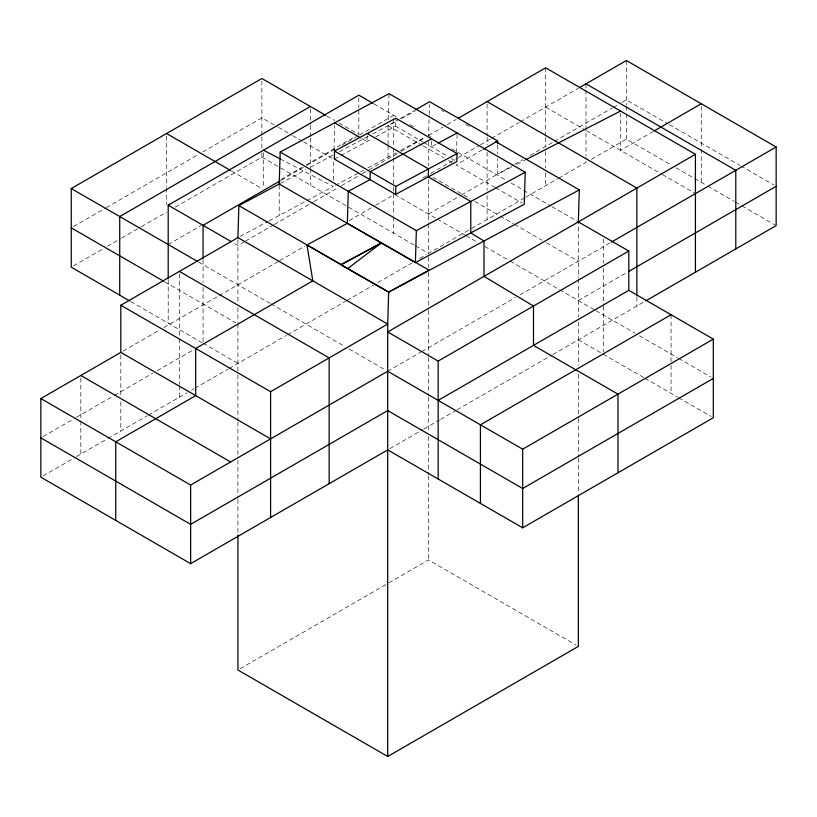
<?xml version="1.0" encoding="UTF-8"?>
<svg xmlns="http://www.w3.org/2000/svg" width="817" height="817" viewBox="0 0 817 817"><rect width="100%" height="100%" fill="white"/><g stroke="black" fill="none" stroke-linecap="round" stroke-linejoin="round"><path stroke-width="0.61" stroke-dasharray="4.08 3.06" d="M333.377 180.149L333.796 161.051M334.041 149.582L334.562 125.389M367.15 135.806L366.976 141.525L361.584 138.41M388.269 119.496L389.055 93.659M375.769 136.807L395.551 126.206L395.796 118.21M430.763 136.684L428.557 135.418L429.16 115.728M429.191 114.503L429.487 104.658M431.458 141.116L431.284 146.825L436.901 143.812M456.54 152.656L457.101 134.202M73.438 226.595L105.209 208.253M106.312 207.62L198.337 154.495M202.718 151.962L261.879 117.801L277.31 126.706M73.438 265.903L103.024 248.828M107.405 246.295L120.548 238.707M121.641 238.074L140.269 227.32M141.372 226.687L166.566 212.144M175.328 207.079L261.879 157.109L279.506 167.291M168.2 244.528L201.074 225.553M281.048 179.383L301.861 167.362M306.252 164.83L354.455 137.001M281.303 180.179L305.538 166.188M306.641 165.545L337.503 147.734M341.904 145.191L358.438 135.642M359.541 135.009L393.692 115.289L393.692 117.822M388.075 144.527L388.075 125.644L399.002 119.343M400.095 118.71L414.29 110.52M244.538 241.658L237.921 245.478L233.57 242.966M245.641 241.025L273.184 225.114M274.287 224.481L312.85 202.218M313.953 201.574L337.094 188.216M341.506 185.673L361.339 174.225M362.442 173.582L367.946 170.406M369.049 169.773L399.911 151.952M401.004 151.319L425.248 137.327M428.557 135.418L442.916 127.125M447.338 124.572L456.172 119.476M123.02 351.126L159.478 330.068M163.9 327.525L218.037 296.265M219.14 295.631L278.699 261.246M279.792 260.613L305.139 245.978M349.216 220.529L374.564 205.894M375.667 205.261L393.294 195.079M423.043 177.902L428.557 174.726M430.763 173.449L457.275 158.141M458.378 157.507L479.365 145.385M480.467 144.752L490.414 139.013M491.517 138.369L519.132 122.427M520.235 121.794L578.365 88.236M482.377 149.828L456.162 164.952L494.602 187.144M43.015 436.625L72.182 419.785M76.512 417.283L113.246 396.071M114.329 395.448L152.85 373.206M157.273 370.652L193.731 349.605M428.557 214.034L460.594 195.539M461.697 194.895L513.607 164.932M514.71 164.288L522.441 159.826M530.182 155.363L553.272 142.025M554.365 141.392L612.188 108.018M613.281 107.384L617.642 104.862M622.003 102.35L626.363 99.827L668.214 123.99M43.015 475.933L75.43 457.214M76.512 456.591L106.761 439.127M107.844 438.504L147.326 415.71M148.428 415.067L187.103 392.742M191.525 390.189L193.731 388.912M194.834 388.279L227.984 369.141M229.087 368.508L286.41 335.409M287.513 334.776L345.908 301.054M347.011 300.421L373.461 285.153M377.873 282.6L413.126 262.247M419.744 258.427L426.351 254.608M415.485 245.794L428.557 253.341L470.531 229.107M471.634 228.464L524.657 197.857M525.76 197.224L557.643 178.811M558.736 178.188L586.003 162.44L586.003 157.364M591.457 159.295L626.363 139.135L671.523 165.208M653.263 131.466L620.532 150.369L620.532 113.594M387.707 371.265L420.765 352.178M421.868 351.535L515.527 297.459M519.939 294.917L610.37 242.71M578.344 300.513L626.945 272.449M389.913 448.604L422.971 429.517M424.074 428.884L439.495 419.979M440.598 419.335L456.029 410.43M457.132 409.797L551.894 355.089M552.997 354.445L644.613 301.555M240.127 668.735L387.789 583.481M388.892 582.848L428.557 559.941L576.138 645.144M280.333 183.416L306.018 169.64M310.48 167.25L332.815 155.281M339.453 151.717L368.191 136.316M372.603 133.947L397.042 120.845M401.525 118.445L414.965 111.235M334.316 159.029L339.76 156.108M340.852 155.526L371.367 139.166M240.157 236.419L268.058 221.458M269.171 220.866L305.681 201.288M306.783 200.706L333.244 186.511L281.508 159.57M335.481 185.316L363.453 170.314M367.936 167.914L395.949 152.891M400.442 150.481L425.187 137.225M511.197 167.189L497.665 174.133L497.665 158.835M516.834 164.288L524.728 160.234M669.317 124.623L739.804 165.32M740.907 165.953L773.944 185.03M675.925 167.751L693.551 177.922M694.654 178.555L706.766 185.551M707.869 186.184L734.299 201.452M735.402 202.085L740.907 205.261M742.01 205.904L775.047 224.971M545.644 107.129L585.289 130.015M586.392 130.649L661.28 173.888M662.383 174.521L695.42 193.598M441.64 110.418L443.845 111.694M465.874 124.409L470.275 126.952M374.084 103.963L396.96 117.178M410.042 124.725L413.31 126.615M451.689 148.765L506.754 180.557M511.156 183.1L550.811 205.996M551.904 206.63L578.344 221.887L578.344 277.688M395.551 126.206L422.624 141.831M423.706 142.454L447.246 156.047M451.505 158.508L454.701 160.346M388.075 125.644L422.123 145.303M423.216 145.937L444.08 157.987M448.472 160.52L453.966 163.686M495.694 187.777L522.053 202.994M326.882 116.024L334.602 120.477M339.004 123.02L358.837 134.468L358.837 109.11M432.959 177.269L470.408 198.888M474.81 201.431L499.044 215.422M500.147 216.056L513.362 223.684M514.465 224.318L541.998 240.218M546.399 242.761L578.344 261.205M278.413 127.34L291.628 134.979M292.731 135.612L302.647 141.341M303.75 141.974L333.387 159.09M394.785 194.538L436.268 218.486M437.371 219.119L464.904 235.01M466.007 235.653L477.016 242.006M484.726 246.458L508.96 260.449M510.053 261.083L558.511 289.065M559.614 289.698L594.796 310.011M595.889 310.644L635.136 333.295M639.486 335.818L677.559 357.785M678.641 358.418L711.137 377.178M280.609 167.924L414.393 245.161M578.344 339.821L643.847 377.638M644.93 378.261L677.559 397.103M678.641 397.726L711.137 416.486M231.568 171.059L262.42 188.87M198.705 262.145L269.865 303.23M270.968 303.863L344.754 346.459M349.155 349.002L385.501 369.989M164.901 281.936L235.745 322.838M130.74 301.524L201.973 342.65M203.065 343.273L237.921 363.402M701.262 106.292L701.262 148.143M701.262 149.409L701.262 182.375M671.053 314.729L671.053 364.178M671.053 365.444L671.053 393.345M636.882 297.143L636.882 306.018M626.363 60.519L626.363 104.903M626.363 106.169L626.363 112.511M626.363 113.777L626.363 139.135M603.569 238.993L603.569 263.084M603.569 268.16L603.569 304.935M603.569 306.201L603.569 351.851M586.003 83.824L586.003 88.89M586.003 90.166L586.003 156.098M578.344 278.954L578.344 316.996M578.344 322.061L578.344 365.26M578.344 374.166L578.344 417.426M578.344 418.692L578.344 456.856M578.344 458.133L578.344 493.754M545.644 67.821L545.644 136.286M545.644 137.562L545.644 146.437M545.644 151.502L545.644 167.985M545.644 173.061L545.644 185.745M497.665 144.823L497.665 153.739M487.095 104.157L487.095 135.857M487.095 137.123L487.095 144.732M487.095 152.34L487.095 190.381M487.095 195.447L487.095 219.538M428.557 141.76L428.557 165.851M428.557 179.791L428.557 222.908M428.557 224.175L428.557 253.341M428.557 257.161L428.557 267.333M428.557 272.418L428.557 309.316M428.557 310.593L428.557 356.386M428.557 357.662L428.557 395.826M428.557 397.103L428.557 431.447M428.557 436.544L428.557 474.708M428.557 475.974L428.557 559.941M393.692 119.088L393.692 146.989M393.692 148.255L393.692 157.13M393.692 158.406L393.692 191.372M393.692 193.905L393.692 215.463M393.692 216.73L393.692 233.213M388.075 145.783L388.075 157.119M358.837 97.703L358.837 107.844M310.358 109.018L310.358 124.235M310.358 125.501L310.358 136.919M310.358 138.185L310.358 167.342M310.358 168.619L310.358 185.102M279.22 185.275L279.22 215.474M263.523 152.728L263.523 188.237M261.879 81.026L261.879 135.551M261.879 136.827L261.879 152.044M261.879 153.31L261.879 157.109M237.921 239.861L237.921 302.535M237.921 307.611L237.921 322.827M237.921 324.094L237.921 373.583M237.921 374.85L237.921 420.653M237.921 421.919L237.921 454.998M237.921 460.094L237.921 498.258M237.921 499.524L237.921 533.879M203.065 259.581L203.065 282.406M203.065 287.482L203.065 342.006M179.372 273.971L179.372 337.615M179.372 338.881L179.372 384.531M179.372 385.798L179.372 397.205M168.2 280.037L168.2 323.144M166.566 136.061L166.566 186.776M166.566 188.053L166.566 204.536M120.814 354.935L120.814 396.776M120.814 401.852L120.814 431.019M80.832 378.016L80.832 419.856M80.832 421.133L80.832 454.099"/><path stroke-width="1.23" d="M270.601 438.872L120.814 352.403L120.814 305.231L237.921 237.614L238.891 205.629L279.22 184.009L415.383 262.625L524.248 204.26L525.219 172.275L389.055 93.659L280.19 152.023L279.22 184.009M334.562 151.033L334.316 159.029L395.591 194.405L456.826 161.582L457.071 153.586L395.796 118.21L334.562 151.033L395.837 186.409L457.071 153.586M115.738 520.419L115.738 441.803L195.702 395.632L195.702 348.471L312.819 280.854L306.978 244.937L347.317 223.327L348.267 191.331L370.05 179.658L370.285 171.662L431.519 138.829M347.317 223.327L429.048 270.141L388.678 292.108L387.707 324.094L387.707 756.481L237.921 670.001L237.921 535.145M395.591 194.405L395.837 186.409M415.383 262.625L416.353 230.639L525.219 172.275M495.613 141.576L579.314 189.901L578.344 221.887L628.804 251.023L628.804 290.331L438.167 400.391M306.978 244.937L340.995 264.575L381.345 242.976L347.828 268.517M129.637 300.881L71.253 267.169L71.253 188.553L261.879 78.493L325.779 115.391M310.358 106.486L119.721 216.546L119.721 295.162M168.2 278.771L168.2 205.22L358.837 95.16L373.001 103.34M280.2 180.812L203.065 225.349L203.065 258.315M415.383 109.886L429.579 101.686L497.665 140.994L497.665 143.547M458.378 118.199L545.644 67.821L695.42 154.29L695.42 272.214M628.804 290.331L713.312 339.126L713.312 417.742L522.676 527.802L387.707 449.881L190.637 563.659L40.85 477.179L40.85 398.563L120.814 352.403M579.457 87.603L626.363 60.519L776.15 146.999L776.15 225.615L645.716 300.911M483.47 149.194L497.665 140.994M654.346 130.843L701.262 103.759M120.814 305.231L270.601 391.7L387.707 324.094L237.921 237.614M695.42 154.29L387.707 331.957L438.167 361.083L628.804 251.023M40.85 398.563L190.637 485.043L387.707 371.265L522.676 449.187L713.312 339.126M611.473 242.067L776.15 146.999M629.151 271.173L776.15 186.307M671.053 314.729L480.427 424.789L480.427 503.405M713.312 378.434L522.676 488.495L387.707 410.573L190.637 524.351L40.85 437.871M387.707 756.481L578.344 646.421L578.344 495.031M380.599 243.374L340.975 264.922L388.678 292.108L579.314 189.901M438.024 143.21L457.132 132.967M525.852 159.662L620.532 111.051M263.523 150.195L280.384 158.978M586.003 83.824L735.79 170.304L735.79 248.919M487.095 101.614L636.882 188.094L636.882 295.877M367.221 133.528L428.496 168.905L428.251 176.901L470.786 201.462L470.786 232.906L483.991 241.005L483.991 276.36L533.491 306.058L533.491 345.366L617.989 394.151L617.989 472.767M334.623 122.846L360.501 137.787M280.19 152.023L416.353 230.639M166.566 133.528L230.465 170.416M238.891 205.629L388.678 292.108M168.2 205.22L231.385 241.699M71.253 188.553L197.612 261.511M179.372 271.418L329.149 357.897L329.149 483.684M71.253 227.861L163.798 281.293M80.832 375.483L230.619 461.962M522.676 449.187L522.676 527.802M438.167 361.083L438.167 479.007M270.601 391.7L270.601 517.488M190.637 485.043L190.637 563.659"/></g></svg>
